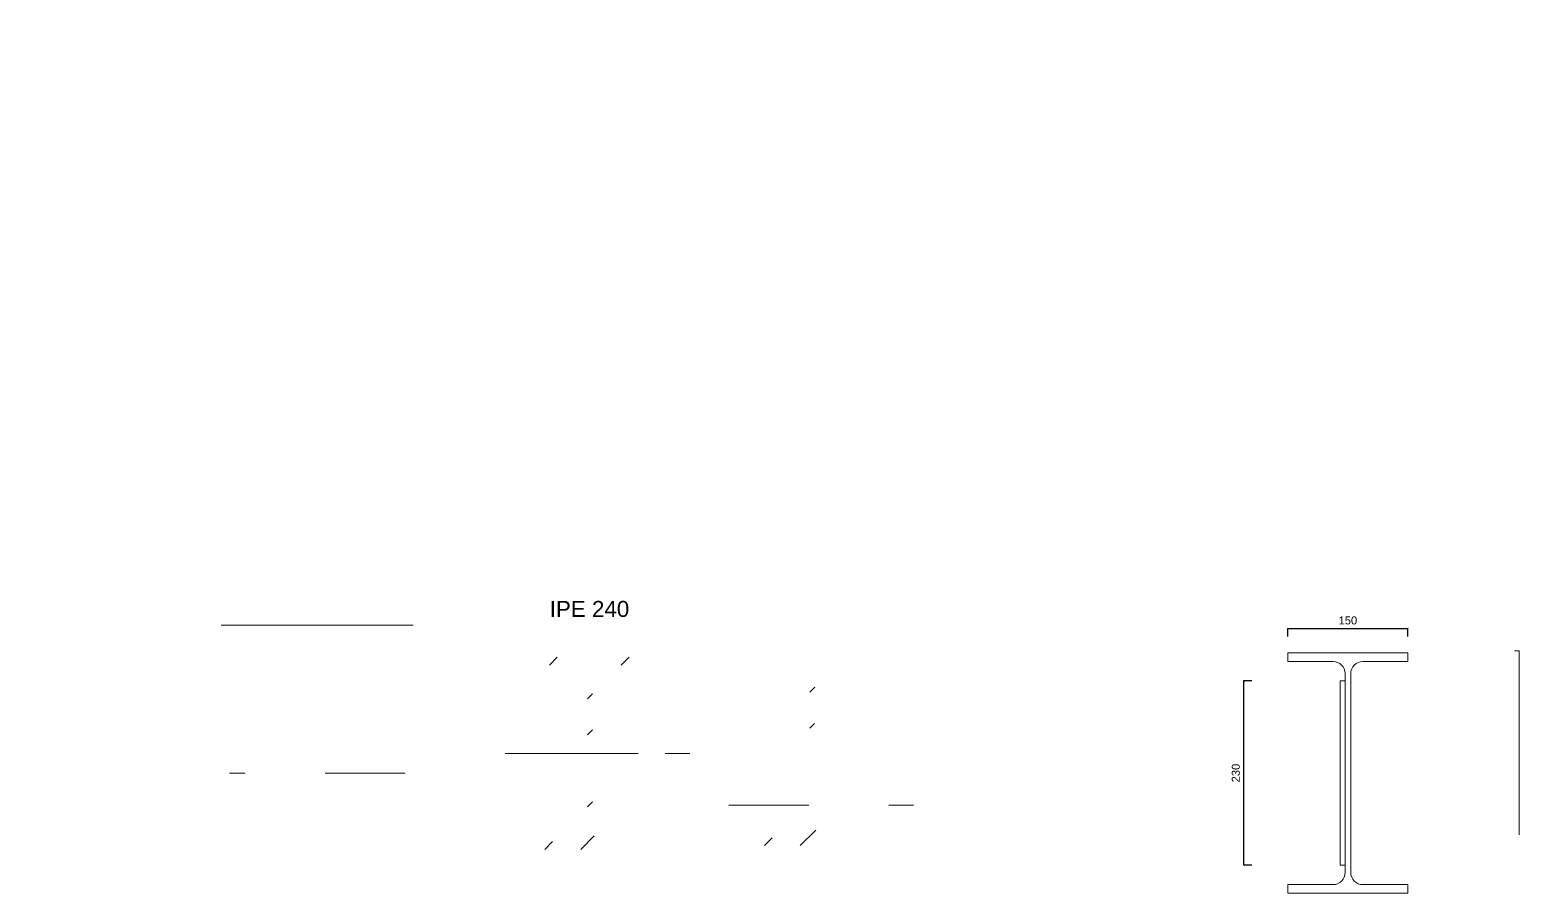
# Model space of a CAD drawing. Header units: millimetres. Extents: x 1415 to 3549, y 2194 to 4677.
# Drawn here: x 1786.409 to 1788.27, y 2310.211 to 2311.289 of the extents above; entities that cross this region are included whole.
import ezdxf

# ---------------------------------------------------------------- set-up
doc = ezdxf.new("R2010")
doc.units = ezdxf.units.MM
doc.linetypes.add('ACAD_ISO02W100', pattern=[15, 12, -3])
doc.layers.get('0').update_dxf_attribs({"plot": 0})
for name, color, linetype, lineweight in [('bulloni', 170, 'Continuous', 15), ('Layer3', 7, 'Continuous', 15), ('Layer4', 7, 'Continuous', 15), ('quote', 252, 'Continuous', 5)]:
    doc.layers.add(name, color=color, linetype=linetype, lineweight=lineweight)
doc.styles.get("Standard").update_dxf_attribs({"font": 'arial.ttf'})
doc.dimstyles.new('quote acciaio', dxfattribs={"dimtxt": 0.01, "dimasz": 0.0025, "dimexe": 0, "dimexo": 0, "dimgap": 0.005, "dimtad": 2, "dimdec": 0, "dimlfac": 1000, "dimzin": 0, "dimdsep": 46, "dimtxsty": 'Standard', "dimblk": 'ARCHTICK', "dimcen": 0, "dimclre": 252, "dimadec": 0, "dimazin": 0, "dimtfac": 1, "dimtdec": 0, "dimtofl": 0, "dimtmove": 0, "dimatfit": 3, "dimfxl": 0.01, "dimfxlon": 1, "dimtolj": 1, "dimtzin": 0, "dimarcsym": 0})
pattern_1 = [(0, (-1781.1115, -2322.965), (0, 6.985), [5.08, -1.905]), (90, (-1781.1115, -2322.965), (-6.985, 4e-16), [5.08, -1.905])]
pattern_2 = [(45, (1787.32718, 2310.27033), (-0.067352, 0.067352), []), (45, (1787.37208, 2310.27033), (-0.067352, 0.067352), [])]

# ---------------------------------------------------------------- blocks, each defined once
blk = doc.blocks.new('_ArchTick')
at = {"color": 0, "linetype": 'ByBlock', "const_width": 0.15}
blk.add_lwpolyline([(-0.5, -0.5), (0.5, 0.5)], dxfattribs=at)
blk = doc.blocks.new('*D465')
at = {"layer": 'Defpoints', "color": 0, "transparency": 16777216}
for p in [(1785.3382, 2310.4851), (1788.0467, 2310.4851), (1785.1164, 2310.4144)]:
    blk.add_point(p, dxfattribs=at)
at = {"layer": 'quote', "color": 252, "lineweight": -2, "transparency": 16777216}
for p, q in [((1785.3482, 2310.4851), (1785.3382, 2310.4851)), ((1785.3282, 2310.4144), (1785.3382, 2310.4144))]:
    blk.add_line(p, q, dxfattribs=at)
at = {"layer": 'quote', "color": 0, "linetype": 'Continuous', "lineweight": -2, "transparency": 16777216}
blk.add_line((1785.3382, 2310.4144), (1785.3382, 2310.4851), dxfattribs=at)
at = {"layer": 'quote', "color": 0, "lineweight": -2, "transparency": 16777216, "xscale": 0.0025, "yscale": 0.0025, "zscale": 0.0025}
for p, rotation in [((1785.3382, 2310.4851), 90), ((1785.3382, 2310.4144), 270)]:
    blk.add_blockref('_ArchTick', p, dxfattribs=dict(at, rotation=rotation))
at = {"layer": 'quote', "color": 0, "transparency": 16777216, "insert": (1785.3483, 2310.4497), "char_height": 0.01, "attachment_point": 5, "rotation": 90}
blk.add_mtext('\\A1;71', dxfattribs=at)
blk = doc.blocks.new('*D472')
at = {"layer": 'Defpoints', "color": 0, "transparency": 16777216}
for p in [(1787.9263, 2310.4758), (1788.0467, 2310.4758), (1788.0467, 2310.2458)]:
    blk.add_point(p, dxfattribs=at)
at = {"layer": 'quote', "color": 252, "lineweight": -2, "transparency": 16777216}
for p, q in [((1787.9363, 2310.4758), (1787.9263, 2310.4758)), ((1787.9363, 2310.2458), (1787.9263, 2310.2458))]:
    blk.add_line(p, q, dxfattribs=at)
at = {"layer": 'quote', "color": 0, "linetype": 'Continuous', "lineweight": -2, "transparency": 16777216}
blk.add_line((1787.9263, 2310.2458), (1787.9263, 2310.4758), dxfattribs=at)
at = {"layer": 'quote', "color": 0, "lineweight": -2, "transparency": 16777216, "xscale": 0.0025, "yscale": 0.0025, "zscale": 0.0025}
for p, rotation in [((1787.9263, 2310.4758), 90), ((1787.9263, 2310.2458), 270)]:
    blk.add_blockref('_ArchTick', p, dxfattribs=dict(at, rotation=rotation))
at = {"layer": 'quote', "color": 0, "transparency": 16777216, "insert": (1787.9162, 2310.3608), "char_height": 0.01, "attachment_point": 5, "rotation": 90}
blk.add_mtext('\\A1;230', dxfattribs=at)
blk = doc.blocks.new('*D476')
at = {"layer": 'Defpoints', "color": 0, "transparency": 16777216}
for p in [(1788.1312, 2310.5413), (1787.9812, 2310.5108), (1788.1312, 2310.5108)]:
    blk.add_point(p, dxfattribs=at)
at = {"layer": 'quote', "color": 252, "lineweight": -2, "transparency": 16777216}
for p, q in [((1787.9812, 2310.5313), (1787.9812, 2310.5413)), ((1788.1312, 2310.5313), (1788.1312, 2310.5413))]:
    blk.add_line(p, q, dxfattribs=at)
at = {"layer": 'quote', "color": 0, "linetype": 'Continuous', "lineweight": -2, "transparency": 16777216}
blk.add_line((1787.9812, 2310.5413), (1788.1312, 2310.5413), dxfattribs=at)
at = {"layer": 'quote', "color": 0, "lineweight": -2, "transparency": 16777216, "xscale": 0.0025, "yscale": 0.0025, "zscale": 0.0025, "rotation": 180}
blk.add_blockref('_ArchTick', (1787.9812, 2310.5413), dxfattribs=at)
at = {"layer": 'quote', "color": 0, "lineweight": -2, "transparency": 16777216, "xscale": 0.0025, "yscale": 0.0025, "zscale": 0.0025}
blk.add_blockref('_ArchTick', (1788.1312, 2310.5413), dxfattribs=at)
at = {"layer": 'quote', "color": 0, "transparency": 16777216, "insert": (1788.0562, 2310.5514), "char_height": 0.01, "attachment_point": 5}
blk.add_mtext('\\A1;150', dxfattribs=at)

msp = doc.modelspace()

# ---------------------------------------------------------------- hatches: boundary and pattern name
at = {"layer": 'bulloni'}
h = msp.add_hatch(dxfattribs=at)
h.set_pattern_fill('ANGLE', color=1)
h.set_pattern_definition(pattern_1)
h.paths.add_polyline_path([(1787.415, 2311.2851, -1), (1787.423, 2311.2851, -1)])
h = msp.add_hatch(dxfattribs=at)
h.set_pattern_fill('ANGLE', color=1)
h.set_pattern_definition(pattern_1)
h.paths.add_polyline_path([(1787.565, 2311.2851, -1), (1787.573, 2311.2851, -1)])
h = msp.add_hatch(dxfattribs=at)
h.set_pattern_fill('ANGLE', color=1)
h.set_pattern_definition([(0, (6.8126, -11.684), (0, 6.985), [5.08, -1.905]), (90, (6.8126, -11.684), (-6.985, 4e-16), [5.08, -1.905])])
h.paths.add_polyline_path([(1788.0351, 2311.2851, 1), (1788.0431, 2311.2851, 1)])
h = msp.add_hatch(dxfattribs=at)
h.set_pattern_fill('ANGLE', color=1)
h.set_pattern_definition([(0, (6.9776, -11.684), (0, 6.985), [5.08, -1.905]), (90, (6.9776, -11.684), (-6.985, 4e-16), [5.08, -1.905])])
h.paths.add_polyline_path([(1788.2001, 2311.2851, 1), (1788.2081, 2311.2851, 1)])
at = {"layer": 'Layer3', "true_color": 0xc7c8ca, "transparency": 33554687}
h = msp.add_hatch(dxfattribs=at)
h.set_pattern_fill('ANSI32', color=9, scale=0.01)
h.set_pattern_definition(pattern_2)
h.paths.add_polyline_path([(1787.1693, 2310.5054), (1787.1093, 2310.5054), (1787.0493, 2310.5054), (1787.0493, 2310.4956), (1787.0912, 2310.4956, -0.414214), (1787.1062, 2310.4806), (1787.1062, 2310.4426), (1787.1124, 2310.4426), (1787.1124, 2310.4806, -0.414214), (1787.1274, 2310.4956), (1787.1693, 2310.4956)])
h.paths.add_polyline_path([(1787.1124, 2310.4279), (1787.1062, 2310.4279), (1787.1062, 2310.3926), (1787.1124, 2310.3926)])
h.paths.add_polyline_path([(1787.1124, 2310.3779), (1787.1062, 2310.3779), (1787.1062, 2310.3426), (1787.1124, 2310.3426)])
h.paths.add_polyline_path([(1787.1124, 2310.2902), (1787.1124, 2310.3279), (1787.1062, 2310.3279), (1787.1062, 2310.2902, -0.414214), (1787.0912, 2310.2752), (1787.0493, 2310.2752), (1787.0493, 2310.2654), (1787.1693, 2310.2654), (1787.1693, 2310.2752), (1787.1274, 2310.2752, -0.414214)])
h = msp.add_hatch(dxfattribs=at)
h.set_pattern_fill('ANSI32', color=9, scale=0.01)
h.set_pattern_definition(pattern_2)
h.paths.add_polyline_path([(1787.4472, 2310.2801), (1787.4053, 2310.2801, -0.414214), (1787.3903, 2310.2951), (1787.3903, 2310.3209), (1787.3841, 2310.3209), (1787.3841, 2310.2951, -0.414214), (1787.3691, 2310.2801), (1787.3272, 2310.2801), (1787.3272, 2310.2703), (1787.3872, 2310.2703), (1787.4472, 2310.2703)])
h.paths.add_polyline_path([(1787.3903, 2310.3728), (1787.3841, 2310.3728), (1787.3841, 2310.3375), (1787.3903, 2310.3375)])
h.paths.add_polyline_path([(1787.3903, 2310.4228), (1787.3841, 2310.4228), (1787.3841, 2310.3875), (1787.3903, 2310.3875)])
h.paths.add_polyline_path([(1787.3903, 2310.4801), (1787.3841, 2310.4801), (1787.3841, 2310.4375), (1787.3903, 2310.4375)])

# ---------------------------------------------------------------- linework, layer by layer
at = {"layer": 'Layer3', "linetype": 'ACAD_ISO02W100', "ltscale": 0.001}
for p, q in [((1787.1693, 2310.3854), (1787.0033, 2310.3854)), ((1787.0033, 2310.3854), (1787.2339, 2310.3854)), ((1787.2828, 2310.3209), (1787.5134, 2310.3209))]:
    msp.add_line(p, q, dxfattribs=at)
at = {"layer": 'Layer3'}
for points in [[(1786.6486, 2310.5454), (1786.8886, 2310.5454)], [(1788.2643, 2310.5136), (1788.2703, 2310.5136)], [(1788.2703, 2310.5136), (1788.2703, 2310.2836)], [(1788.0527, 2310.451), (1788.0527, 2310.251)]]:
    msp.add_lwpolyline(points, dxfattribs=at)
msp.add_lwpolyline([(1787.9812, 2310.5001), (1787.9812, 2310.5108), (1788.0562, 2310.5108), (1788.1312, 2310.5108), (1788.1312, 2310.5001), (1788.0748, 2310.5001, 0.414214), (1788.0598, 2310.4851), (1788.0598, 2310.3608), (1788.0598, 2310.2365, 0.414214), (1788.0748, 2310.2215), (1788.1312, 2310.2215), (1788.1312, 2310.2108), (1788.0562, 2310.2108), (1787.9812, 2310.2108), (1787.9812, 2310.2215), (1788.0377, 2310.2215, 0.414214), (1788.0527, 2310.2365), (1788.0527, 2310.3608), (1788.0527, 2310.4851, 0.414214), (1788.0377, 2310.5001)], format="xyb", close=True, dxfattribs=at)
msp.add_lwpolyline([(1788.0467, 2310.4758), (1788.0527, 2310.4758), (1788.0527, 2310.2458), (1788.0467, 2310.2458)], close=True, dxfattribs=at)
at = {"layer": 'Layer3', "linetype": 'ACAD_ISO02W100', "ltscale": 0.001}
msp.add_lwpolyline([(1786.8784, 2310.3608), (1786.6589, 2310.3608)], dxfattribs=at)

# ---------------------------------------------------------------- texts
at = {"layer": 'Layer4', "insert": (1787.059, 2310.5758), "char_height": 0.02, "attachment_point": 1}
msp.add_mtext_dynamic_manual_height_columns('IPE 240', width=40.648423, gutter_width=12.5, heights=[0], dxfattribs=at)

# ---------------------------------------------------------------- dimensions: what is measured, and where the dimension line sits
at = {"layer": 'quote'}
dim = msp.add_linear_dim(base=(1788.1312, 2310.5413), p1=(1787.9812, 2310.5108), p2=(1788.1312, 2310.5108), angle=180, dimstyle='quote acciaio', dxfattribs=at)
dim.commit()
dim.dimension.update_dxf_attribs({"geometry": '*D476', "text_midpoint": (1788.0562, 2310.5413), "dimtype": 160})
for base, p1, p2, picture, middle in [((1785.3382, 2310.4851), (1785.1164, 2310.4144), (1788.0467, 2310.4851), '*D465', (1785.3483, 2310.4497)), ((1787.9263, 2310.4758), (1788.0467, 2310.2458), (1788.0467, 2310.4758), '*D472', (1787.9162, 2310.3608))]:
    dim = msp.add_linear_dim(base=base, p1=p1, p2=p2, angle=90, dimstyle='quote acciaio', dxfattribs=at)
    dim.commit()
    dim.dimension.update_dxf_attribs({"geometry": picture, "text_midpoint": middle})

doc.saveas('drawing.dxf')
